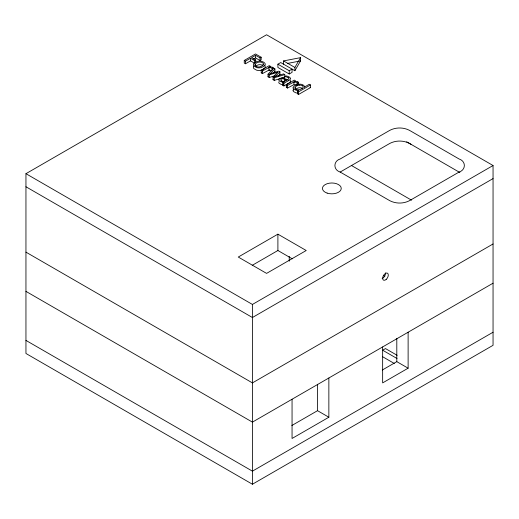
<?xml version="1.0" encoding="UTF-8"?>
<svg xmlns="http://www.w3.org/2000/svg" width="519" height="519" viewBox="0 0 519 519"><rect width="100%" height="100%" fill="white"/><g stroke="black" fill="none" stroke-linecap="round" stroke-linejoin="round"><path stroke-width="0.78" d="M304.218 87.153L304.361 86.569A3.374 1.946 0 0 0 304.147 85.888L303.323 85.129A5.897 3.406 0 0 0 302.713 84.792L302.052 84.519A4.444 2.569 0 0 0 300.105 84.169L299.573 84.169A5.54 3.198 0 0 0 297.692 84.409L295.642 85.155A10.328 5.962 0 0 0 294.928 85.557L293.404 86.92A4.775 2.757 0 0 0 293.112 87.899M277.899 64.187L289.226 70.727L292.054 69.092L292.054 72.362L289.226 73.99L277.899 67.457L277.899 64.187L280.734 62.552L294.889 70.727L294.889 67.457L300.546 57.648L283.562 60.918L283.562 64.187M294.889 70.727L300.546 60.918L300.546 57.648M293.501 89.391L293.404 89.534A4.775 2.757 0 0 0 293.112 90.514M274.986 75.748L269.244 77.493L268.031 76.793L268.031 74.178L273.617 68.158L274.908 68.904L274.908 71.518L273.532 72.92M268.031 76.793L268.732 76.04M280.831 78.408L274.259 80.393L273.046 79.692L273.046 77.078L277.198 72.744A5.119 2.958 0 0 1 277.808 72.258M273.046 79.692L273.565 79.148M274.908 68.904L270.496 73.38A5.547 3.205 0 0 1 269.886 73.847M295.363 89.502L296.258 88.801A8.44 4.872 0 0 1 296.797 88.502L298.308 87.925A4.022 2.323 0 0 1 299.664 87.724L299.852 87.717A3.062 1.765 0 0 1 301.435 87.958L301.909 88.152A4.197 2.426 0 0 1 302.33 88.379M269.958 73.886A5.268 3.043 0 0 1 270.827 73.555L278.794 71.142L279.923 71.797L275.44 76.241A5.3 3.056 0 0 1 275.089 76.527L274.843 76.708M278.242 76.079L279.923 74.412L279.923 71.797M255.569 66.315L256.367 65.692A7.668 4.424 0 0 1 256.905 65.394L258.228 64.888A3.601 2.076 0 0 1 261.628 64.94L262.251 65.245A5.125 2.958 0 0 1 262.705 65.517L262.835 65.608M264.022 68.767L264.969 67.742A4.671 2.692 0 0 0 264.95 65.971M279.352 78.81L281.272 77.947A2.932 1.693 0 0 1 282.226 77.856L287.76 79.686L288.869 78.57A1.784 1.032 0 0 0 288.811 78.181L288.136 77.571M254.654 65.323L255.056 65.05A9.472 5.469 0 0 1 255.523 64.784M263.827 68.91L263.62 69.053A9.861 5.69 0 0 1 262.925 69.468L261.187 70.162A5.339 3.082 0 0 1 258.488 70.461A4.989 2.88 0 0 1 256.431 70.097L253.999 68.696A4.846 2.796 0 0 1 253.376 67.386A5.248 3.03 0 0 1 253.681 66.315M25.95 173.69L266.578 34.767L493.05 165.522L493.05 345.31L252.422 484.233L25.95 353.478L25.95 173.69L252.422 304.445L493.05 165.522M244.254 60.451L245.468 61.151L250.482 58.258L254.608 60.639L254.608 63.253L250.482 60.872L245.468 63.766L244.254 63.065L244.254 60.451L255.497 53.963L261.161 57.226L261.161 59.841L260.025 60.496L255.575 57.927L253.596 59.075M261.161 57.226L260.025 57.881L255.575 55.312L251.611 57.603L255.737 59.983L255.737 62.598M254.608 60.639L255.737 59.983M269.575 70.266A3.86 2.232 0 0 0 268.232 70.487L262.452 73.575L261.239 72.874L261.239 70.26L269.244 65.634L270.457 66.335L268.823 67.282L269.03 69.78M261.239 70.26L262.452 70.96L268.232 67.872A3.86 2.232 0 0 1 269.575 67.652L270.328 67.671M261.239 72.874L261.738 72.582M284.587 78.603L284.587 76.643L285.885 75.891A7.117 4.113 0 0 1 289.278 77.026L290.562 78.233A2.874 1.661 0 0 1 290.595 78.849L289.453 80.108L283.887 83.332L282.673 82.631L282.673 85.246L283.887 85.946L289.453 82.722L290.595 81.464A2.874 1.661 0 0 0 290.562 80.847L290.316 80.439M282.673 82.631L283.977 81.879M282.673 85.246L283.322 84.869M296.498 85.103A2.121 1.226 0 0 0 295.402 84.766L294.649 84.746A3.86 2.232 0 0 0 293.306 84.967L287.526 88.048L286.313 87.348L286.313 84.733L294.318 80.108L295.532 80.808L293.897 81.755L293.929 84.389M286.313 84.733L287.526 85.434L293.306 82.352M286.313 87.348L286.812 87.062M297.802 81.95A4.567 2.64 0 0 1 298.535 82.437L297.225 83.189L297.225 85.148M304.251 87.173L309.285 84.266L310.498 84.967L310.498 87.581L298.607 94.445L297.393 93.744L297.393 91.13L298.801 90.319M297.393 91.13L298.607 91.831L310.498 84.967M297.393 93.744L298.185 93.29M340.179 172.055L388.309 199.841C395.115 204.129 404.145 204.129 410.951 199.841L459.081 172.055C466.107 169.921 466.107 161.124 459.081 158.983L410.951 131.197C404.145 126.908 395.115 126.908 388.309 131.197L340.179 158.983C333.153 161.124 333.153 169.921 340.179 172.055L388.309 144.276C395.115 139.987 404.145 139.987 410.951 144.276M277.899 234.166L238.266 257.048L266.578 273.39L306.21 250.508L277.899 234.166L277.899 250.508L252.247 265.319M493.05 178.594L252.422 317.518L25.95 186.769M493.05 243.975L252.422 382.899L25.95 252.143M493.05 283.199L252.422 422.122L25.95 291.373M382.341 370.002L396.801 361.652L408.122 368.192L408.122 332.231M291.84 425.515L317.531 410.685L328.858 417.224L328.858 377.994M408.122 368.192L382.646 382.899L382.646 346.939M328.858 417.224L292.054 438.471L292.054 399.241M493.05 332.231L252.422 471.155L25.95 340.406M285.833 80.795L286.709 80.296L284.496 79.31A5.754 3.322 0 0 0 283.186 78.843L282.66 78.765A1.395 0.804 0 0 0 281.979 78.81L280.558 79.79L281.57 80.958M277.749 72.251L277.697 72.277A5.683 3.283 0 0 1 277.146 72.472L269.244 74.879L268.031 74.178M273.046 77.078L274.259 77.779L284.775 74.6L284.775 77.214L281.493 78.207M287.422 63.441L300.546 60.918M283.932 81.853L282.31 81.95A3.471 2.005 0 0 1 281.103 81.749L279.313 80.776A3.114 1.797 0 0 1 279.306 78.791M298.775 90.3L297.296 90.403A3.867 2.232 0 0 1 295.934 90.222L293.683 89.054A4.035 2.329 0 0 1 293.112 87.899M283.095 84.565L282.31 84.565A3.471 2.005 0 0 1 281.103 84.363L279.313 83.39A3.114 1.797 0 0 1 279.066 81.665M269.575 70.266L270.328 70.286A2.121 1.226 0 0 1 271.424 70.629A2.504 1.447 0 0 1 271.697 70.811M299.664 85.11L299.852 85.103A3.088 1.784 0 0 1 301.597 85.401L301.909 85.538A4.197 2.426 0 0 1 302.33 85.765M297.582 93.024L297.296 93.018A3.867 2.232 0 0 1 295.934 92.836L293.683 91.668A4.035 2.329 0 0 1 293.112 90.514M284.587 76.643L284.853 76.656A5.534 3.192 0 0 1 288.149 77.565M262.848 64.414L263.088 64.531A8.012 4.626 0 0 1 263.328 64.648M283.562 60.918L294.889 67.457M406.637 141.778L459.892 172.529M309.966 87.276L310.498 87.581M284.775 74.6L283.562 73.899L275.751 76.416A4.191 2.42 0 0 0 274.901 76.747M274.343 71.194L274.908 71.518M279.358 74.087L279.923 74.412M284.172 76.864L284.697 77.169M351.279 165.392L411.541 200.185M383.509 275.524L384.897 276.329M277.899 250.508L292.314 258.832M397.145 355.314L385.474 348.573L382.646 350.208L397.054 358.532M382.646 356.748L394.31 363.482M396.801 338.479L396.801 361.652M317.531 384.268L317.531 410.685M298.607 91.831L298.607 94.445M298.516 82.443L298.516 84.402M289.226 70.727L289.226 73.99M289.226 256.341L289.226 261.167M287.526 85.434L287.526 88.048M284.496 79.31L284.496 81.924M283.887 83.332L283.887 85.946M274.259 77.779L274.259 80.393M272.151 70.02L272.151 68.709L273.442 67.963A4.567 2.64 0 0 0 272.728 67.47M269.244 74.879L269.244 77.493M262.452 70.96L262.452 73.575M260.025 57.881L260.025 60.496M255.575 55.312L255.575 57.927M252.422 304.445L252.422 484.233M250.482 58.258L250.482 60.872M245.468 61.151L245.468 63.766M385.429 272.825A4.003 2.31 -60 0 1 382.127 278.541M295.149 88.035A10.328 5.962 0 0 1 295.642 87.769M302.356 85.752A3.25 1.875 0 0 1 302.207 88.36L300.553 89.281A3.86 2.225 0 0 1 298.185 89.787A3.205 1.849 0 0 1 296.102 89.352L295.973 89.281A4.042 2.336 0 0 1 295.577 89.041L295.363 88.872A2.945 1.7 0 0 1 294.876 87.821A3.938 2.271 0 0 1 295.369 86.887L296.258 86.186A8.44 4.872 0 0 1 296.797 85.888L298.503 85.259A3.951 2.284 0 0 1 299.664 85.11M296.589 84.13A3.432 1.979 0 0 1 296.946 84.182M297.264 83.183A2.504 1.447 0 0 0 296.479 82.508A2.121 1.226 0 0 0 295.402 82.145L294.649 82.132A3.86 2.232 0 0 0 293.306 82.352M294.001 81.833A3.432 1.979 0 0 1 297.932 81.846M286.306 79.478A5.534 3.192 0 0 1 288.149 80.179M282.077 81.405A1.395 0.804 0 0 1 282.66 81.379L283.51 81.554A6.546 3.782 0 0 1 284.114 81.762M285.8 80.776A3.263 1.881 0 0 1 281.506 81.003M268.926 69.974A3.432 1.979 0 0 1 269.303 69.844M272.19 68.703A2.504 1.447 0 0 0 271.405 68.028A2.121 1.226 0 0 0 270.334 67.671M268.926 67.36A3.432 1.979 0 0 1 272.858 67.373M263.386 64.745L262.257 65.829A8.706 5.028 0 0 1 261.719 66.147L259.682 66.886A3.406 1.966 0 0 1 258.942 66.97A3.062 1.765 0 0 1 257.333 66.802L256.503 66.484A5.235 3.023 0 0 1 256.036 66.218L255.543 65.848A3.685 2.128 0 0 1 255.595 63.714L256.367 63.078A7.668 4.424 0 0 1 256.905 62.78L258.423 62.222A3.802 2.193 0 0 1 259.785 62.059A3.367 1.946 0 0 1 261.602 62.345L262.251 62.63A5.125 2.958 0 0 1 262.705 62.896L263.25 63.383A3.082 1.778 0 0 1 263.548 64.207A3.497 2.018 0 0 1 263.38 64.745M264.969 65.128L263.62 66.432A9.861 5.69 0 0 1 262.925 66.854L261.187 67.548A5.339 3.082 0 0 1 258.488 67.846A4.989 2.88 0 0 1 256.431 67.483L253.999 66.082A4.846 2.796 0 0 1 253.376 64.771A5.248 3.03 0 0 1 253.888 63.409L255.056 62.436A9.472 5.469 0 0 1 255.776 62.033L257.846 61.307A5.002 2.887 0 0 1 261.615 61.359L263.088 61.917A8.012 4.626 0 0 1 263.775 62.293L264.735 63.084A4.671 2.692 0 0 1 264.969 65.128M386.207 279.397A4.003 2.31 -60 0 0 387.479 273.195A4.003 2.31 -60 0 0 382.743 277.393A4.003 2.31 -60 0 0 386.207 279.397M327.152 193.113A9.4 5.424 0 0 0 341.249 188.41A9.4 5.424 0 0 0 327.152 183.713A9.4 5.424 0 0 0 327.152 193.113"/></g></svg>
